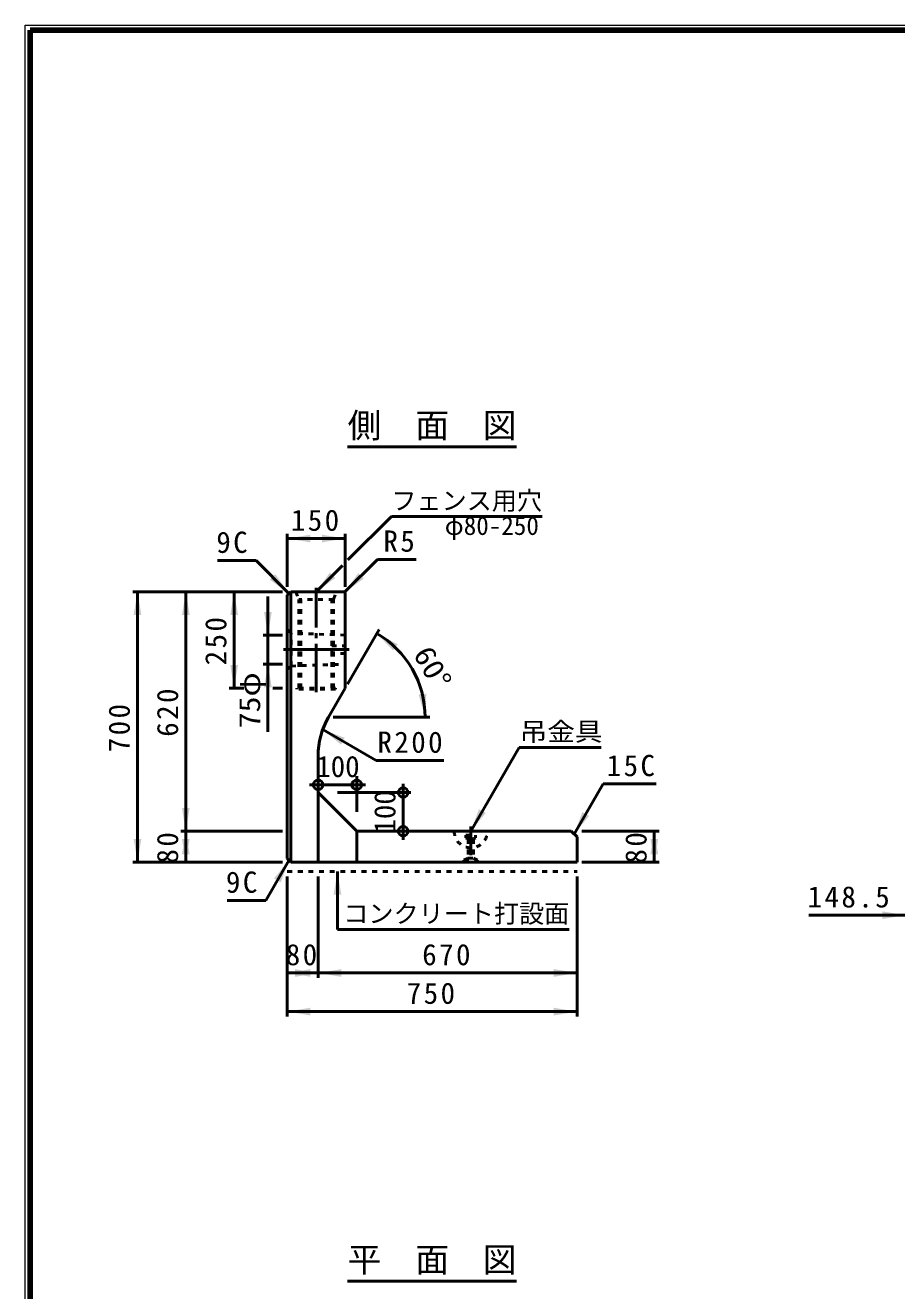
# Model space of a CAD drawing. Units: millimetres, scale not verified, with parts at other scales. Extents: x 100 to 4105, y 100 to 2870.
# Drawn here: x 100 to 1002, y 1560 to 2870 of the extents above; entities that cross this region are included whole.
import ezdxf
from ezdxf.enums import TextEntityAlignment as Align

# ---------------------------------------------------------------- set-up
doc = ezdxf.new("R2010")
doc.units = ezdxf.units.MM
doc.header["$LTSCALE"] = 5
doc.linetypes.add('USER2', pattern=[13.4, 10, -1.2, 1, -1.2])
doc.linetypes.add('USER3', pattern=[2.2, 1, -1.2])
doc.layers.add('V-nasSTD', color=7, linetype='Continuous', lineweight=50)
doc.styles.add('ＭＳ ゴシック', font='')
doc.styles.get('ＭＳ ゴシック').set_extended_font_data('MS Gothic')

msp = doc.modelspace()

# ---------------------------------------------------------------- hatches: boundary and pattern name
at = {"layer": 'V-nasSTD'}
for points in [[(395.166, 2338.566), (395.166, 2334.566), (371.166, 2338.566), (395.166, 2342.566)], [(407.166, 2338.566), (407.166, 2342.566), (431.166, 2338.566), (407.166, 2334.566)], [(355.995, 2298.736), (358.824, 2301.565), (372.966, 2281.766), (353.167, 2295.908)], [(418.136, 2300.536), (420.965, 2297.708), (401.166, 2283.566), (415.308, 2303.365)], [(447.551, 2299.95), (450.379, 2297.122), (430.58, 2282.98), (444.722, 2302.779)], [(216.166, 2259.566), (212.166, 2259.566), (216.166, 2283.566), (220.166, 2259.566)], [(266.166, 2259.566), (262.166, 2259.566), (266.166, 2283.566), (270.166, 2259.566)], [(316.166, 2259.566), (312.166, 2259.566), (316.166, 2283.566), (320.166, 2259.566)], [(351.166, 2262.566), (355.166, 2262.566), (351.166, 2238.566), (347.166, 2262.566)], [(483.169, 2225.949), (480.788, 2222.735), (463.884, 2240.235), (485.55, 2229.163)], [(316.166, 2207.566), (320.166, 2207.566), (316.166, 2183.566), (312.166, 2207.566)], [(351.166, 2184.566), (347.166, 2184.566), (351.166, 2208.566), (355.166, 2184.566)], [(511.154, 2177.477), (507.18, 2177.022), (513.884, 2153.632), (515.128, 2177.931)], [(428.688, 2128.755), (426.688, 2125.29), (407.904, 2140.755), (430.688, 2132.219)], [(266.166, 2059.566), (270.166, 2059.566), (266.166, 2035.566), (262.166, 2059.566)], [(573.166, 2056.35), (576.63, 2054.35), (561.166, 2035.566), (569.702, 2058.35)], [(680.166, 2053.35), (683.63, 2051.35), (668.166, 2032.566), (676.702, 2055.35)], [(266.166, 2011.566), (262.166, 2011.566), (266.166, 2035.566), (270.166, 2011.566)], [(751.166, 2011.566), (747.166, 2011.566), (751.166, 2035.566), (755.166, 2011.566)], [(216.166, 2027.566), (220.166, 2027.566), (216.166, 2003.566), (212.166, 2027.566)], [(266.166, 2027.566), (270.166, 2027.566), (266.166, 2003.566), (262.166, 2027.566)], [(751.166, 2027.566), (755.166, 2027.566), (751.166, 2003.566), (747.166, 2027.566)], [(360.966, 1984.581), (357.502, 1986.581), (372.966, 2005.366), (364.43, 1982.581)], [(423.166, 1969.766), (419.166, 1969.766), (423.166, 1993.766), (427.166, 1969.766)], [(987.166, 1948.566), (987.166, 1952.566), (1011.166, 1948.566), (987.166, 1944.566)], [(395.166, 1888.766), (395.166, 1884.766), (371.166, 1888.766), (395.166, 1892.766)], [(379.166, 1888.766), (379.166, 1892.766), (403.166, 1888.766), (379.166, 1884.766)], [(427.166, 1888.766), (427.166, 1884.766), (403.166, 1888.766), (427.166, 1892.766)], [(647.166, 1888.766), (647.166, 1892.766), (671.166, 1888.766), (647.166, 1884.766)], [(395.166, 1848.766), (395.166, 1844.766), (371.166, 1848.766), (395.166, 1852.766)], [(647.166, 1848.766), (647.166, 1852.766), (671.166, 1848.766), (647.166, 1844.766)]]:
    msp.add_hatch(color=256, dxfattribs=at).paths.add_polyline_path(points)

# ---------------------------------------------------------------- linework, layer by layer
at = {"layer": 'V-nasSTD', "lineweight": 100}
for p, q in [((105, 2865), (105, 105)), ((4100, 2865), (105, 2865))]:
    msp.add_line(p, q, dxfattribs=at)
at = {"layer": 'V-nasSTD'}
for p, q in [((433.666, 2433.566), (608.666, 2433.566)), ((433.994, 2316.394), (478.948, 2361.347)), ((478.948, 2361.347), (634.948, 2361.347)), ((371.166, 2343.566), (371.166, 2288.566)), ((431.166, 2338.566), (371.166, 2338.566)), ((431.166, 2343.566), (431.166, 2288.566)), ((339.025, 2315.707), (299.025, 2315.707)), ((372.966, 2281.766), (339.025, 2315.707)), ((428.337, 2310.737), (401.166, 2283.566)), ((430.58, 2282.98), (464.521, 2316.921)), ((464.521, 2316.921), (504.521, 2316.921)), ((366.166, 2283.566), (211.166, 2283.566)), ((216.166, 2283.566), (216.166, 2003.566)), ((266.166, 2283.566), (266.166, 2035.566)), ((316.166, 2283.566), (316.166, 2183.566)), ((374.766, 2283.566), (371.166, 2279.966)), ((371.166, 2279.966), (371.166, 2007.166)), ((429.166, 2283.566), (374.766, 2283.566)), ((374.766, 2283.566), (374.766, 2003.566)), ((431.166, 2281.566), (431.166, 2183.566)), ((351.166, 2278.566), (351.166, 2238.566)), ((466.384, 2244.565), (433.684, 2187.927)), ((346.166, 2238.566), (366.166, 2238.566)), ((351.166, 2238.566), (351.166, 2208.566)), ((346.166, 2208.566), (366.166, 2208.566)), ((351.166, 2208.566), (351.166, 2138.566)), ((326.166, 2183.566), (311.166, 2183.566)), ((356.166, 2183.566), (366.166, 2183.566)), ((431.166, 2183.566), (413.884, 2153.632)), ((418.884, 2153.632), (518.884, 2153.632)), ((407.904, 2140.755), (463.329, 2108.755)), ((403.166, 2113.632), (403.166, 2003.566)), ((561.166, 2035.566), (611.166, 2122.168)), ((611.166, 2122.168), (696.166, 2122.168)), ((463.329, 2108.755), (533.329, 2108.755)), ((452.166, 2083.566), (394.166, 2083.566)), ((443.166, 2092.566), (443.166, 2055.566)), ((491.166, 2084.566), (491.166, 2026.566)), ((668.166, 2032.566), (698.166, 2084.527)), ((698.166, 2084.527), (753.166, 2084.527)), ((403.166, 2075.566), (443.166, 2035.566)), ((423.166, 2075.566), (499.166, 2075.566)), ((366.166, 2035.566), (261.166, 2035.566)), ((266.166, 2035.566), (266.166, 2003.566)), ((443.166, 2035.566), (665.166, 2035.566)), ((443.166, 2003.566), (443.166, 2035.566)), ((665.166, 2035.566), (671.166, 2029.566)), ((756.166, 2035.566), (676.166, 2035.566)), ((751.166, 2035.566), (751.166, 2003.566)), ((671.166, 2003.566), (671.166, 2029.566)), ((372.966, 2005.366), (348.966, 1963.796)), ((371.166, 2007.166), (374.766, 2003.566)), ((366.166, 2003.566), (211.166, 2003.566)), ((374.766, 2003.566), (671.166, 2003.566)), ((423.166, 1933.766), (423.166, 1993.766)), ((756.166, 2003.566), (676.166, 2003.566)), ((371.166, 1843.766), (371.166, 1988.766)), ((403.166, 1883.766), (403.166, 1988.766)), ((671.166, 1843.766), (671.166, 1988.766)), ((348.966, 1963.796), (308.966, 1963.796)), ((1011.166, 1948.566), (911.166, 1948.566)), ((423.166, 1933.766), (663.166, 1933.766)), ((403.166, 1888.766), (371.166, 1888.766)), ((671.166, 1888.766), (403.166, 1888.766)), ((671.166, 1848.766), (371.166, 1848.766)), ((433.666, 1569.766), (608.666, 1569.766))]:
    msp.add_line(p, q, dxfattribs=at)
at = {"layer": 'V-nasSTD', "linetype": 'USER3'}
for p, q in [((380.166, 2283.566), (383.166, 2275.566)), ((419.166, 2275.566), (422.166, 2283.566)), ((383.166, 2183.566), (383.166, 2275.566)), ((419.166, 2275.566), (383.166, 2275.566)), ((385.166, 2183.566), (385.166, 2275.566)), ((417.166, 2183.566), (417.166, 2275.566)), ((419.166, 2183.566), (419.166, 2275.566)), ((375.166, 2240.566), (371.166, 2244.166)), ((431.166, 2238.566), (375.166, 2240.566)), ((375.166, 2206.566), (375.166, 2240.566)), ((417.166, 2219.566), (417.166, 2227.566)), ((417.166, 2227.566), (431.166, 2227.566)), ((431.166, 2208.566), (431.166, 2238.566)), ((431.166, 2219.566), (417.166, 2219.566)), ((375.166, 2206.566), (371.166, 2202.966)), ((375.166, 2206.566), (431.166, 2208.566)), ((421.166, 2183.566), (381.166, 2183.566)), ((381.166, 2182.766), (381.166, 2183.566)), ((421.166, 2182.766), (381.166, 2182.766)), ((421.166, 2182.766), (421.166, 2183.566)), ((556.166, 2031.566), (566.166, 2031.566)), ((556.166, 2031.566), (556.166, 2028.766)), ((566.166, 2031.566), (566.166, 2028.766)), ((556.166, 2028.766), (558.366, 2027.566)), ((556.166, 2028.766), (566.166, 2028.766)), ((558.366, 2027.566), (558.366, 2007.566)), ((558.366, 2027.566), (563.966, 2027.566)), ((563.966, 2027.566), (566.166, 2028.766)), ((563.966, 2027.566), (563.966, 2007.566)), ((554.166, 2005.566), (558.366, 2007.566)), ((554.166, 2005.566), (554.166, 2004.366)), ((554.166, 2005.566), (568.166, 2005.566)), ((558.366, 2007.566), (563.966, 2007.566)), ((563.966, 2007.566), (568.166, 2005.566)), ((568.166, 2005.566), (568.166, 2004.366)), ((371.166, 1993.766), (671.166, 1993.766)), ((554.166, 2004.366), (568.166, 2004.366))]:
    msp.add_line(p, q, dxfattribs=at)
at = {"layer": 'V-nasSTD', "linetype": 'USER2'}
for p, q in [((401.166, 2179.566), (401.166, 2287.566)), ((367.166, 2223.566), (435.166, 2223.566)), ((413.166, 2223.566), (435.166, 2223.566)), ((561.166, 2040.566), (561.166, 2010.566))]:
    msp.add_line(p, q, dxfattribs=at)
at = {"layer": 'V-nasSTD', "lineweight": 13}
msp.add_lwpolyline([(100, 100), (100, 2870), (4105, 2870), (4105, 100)], close=True, dxfattribs=at)
at = {"layer": 'V-nasSTD'}
for centre in [(403.166, 2083.566), (443.166, 2083.566), (491.166, 2075.566), (491.166, 2035.566)]:
    msp.add_circle(centre, 5, dxfattribs=at)
for centre, radius, start, end in [((429.166, 2281.566), 2, 0, 90), ((413.884, 2153.632), 100, 0, 60), ((483.166, 2113.632), 80, 150, 180)]:
    msp.add_arc(centre, radius, start, end, dxfattribs=at)
at = {"layer": 'V-nasSTD', "linetype": 'USER3'}
msp.add_arc((561.166, 2035.566), 17.2, 180, 0, dxfattribs=at)

# ---------------------------------------------------------------- texts
at = {"layer": 'V-nasSTD', "style": 'ＭＳ ゴシック'}
for s, height, p in [('側\u3000面\u3000図', 25.66, (521.166, 2468.566)), ('フェンス用穴', 19.06, (556.948, 2387.347)), ('φ80-250', 19.06, (582.948, 2361.347)), ('100', 21.99, (423.666, 2113.566)), ('コンクリート打設面', 19.06, (546.194, 1959.766)), ('平\u3000面\u3000図', 25.66, (521.166, 1604.766))]:
    msp.add_text(s, height=height, dxfattribs=at).set_placement(p, align=Align.TOP_CENTER)
at = {"layer": 'V-nasSTD', "style": 'ＭＳ ゴシック', "width": 1.1}
for s, rotation, p in [('60°', 300, (531.217, 2210.405)), ('75φ', 90, (321.166, 2171.066))]:
    msp.add_text(s, height=21.99, rotation=rotation, dxfattribs=at).set_placement(p, align=Align.TOP_CENTER)
msp.add_text('吊金具', height=19.06, dxfattribs=at).set_placement((654.666, 2148.168), align=Align.TOP_CENTER)
at = {"layer": 'V-nasSTD', "style": 'ＭＳ ゴシック'}
msp.add_text('100', height=21.99, rotation=90, dxfattribs=at).set_placement((461.166, 2055.566), align=Align.TOP_CENTER)
at = {"layer": 'V-nasSTD', "char_height": 21.99, "attachment_point": 2, "style": 'ＭＳ ゴシック'}
for s, insert in [('\\T1.17;150', (401.166, 2368.566)), ('\\T1.17;9C', (315.275, 2345.707)), ('\\T1.17;R5', (488.271, 2346.921)), ('\\T1.17;R200', (499.579, 2138.755)), ('\\T1.17;15C', (728.166, 2114.527)), ('\\T1.17;9C', (325.216, 1993.796)), ('\\T1.17;148.5', (953.666, 1978.566)), ('\\T1.17;80', (387.165, 1918.766)), ('\\T1.17;670', (537.166, 1918.766)), ('\\T1.17;750', (521.166, 1878.766))]:
    msp.add_mtext(s, dxfattribs=dict(at, insert=insert))
at = {"layer": 'V-nasSTD', "char_height": 21.99, "attachment_point": 2, "rotation": 90, "style": 'ＭＳ ゴシック'}
for s, insert in [('\\T1.17;250', (286.166, 2233.566)), ('\\T1.17;620', (236.166, 2159.566)), ('\\T1.17;700', (186.166, 2143.566)), ('\\T1.17;80', (236.166, 2019.565)), ('\\T1.17;80', (721.166, 2019.565))]:
    msp.add_mtext(s, dxfattribs=dict(at, insert=insert))

doc.saveas('drawing.dxf')
